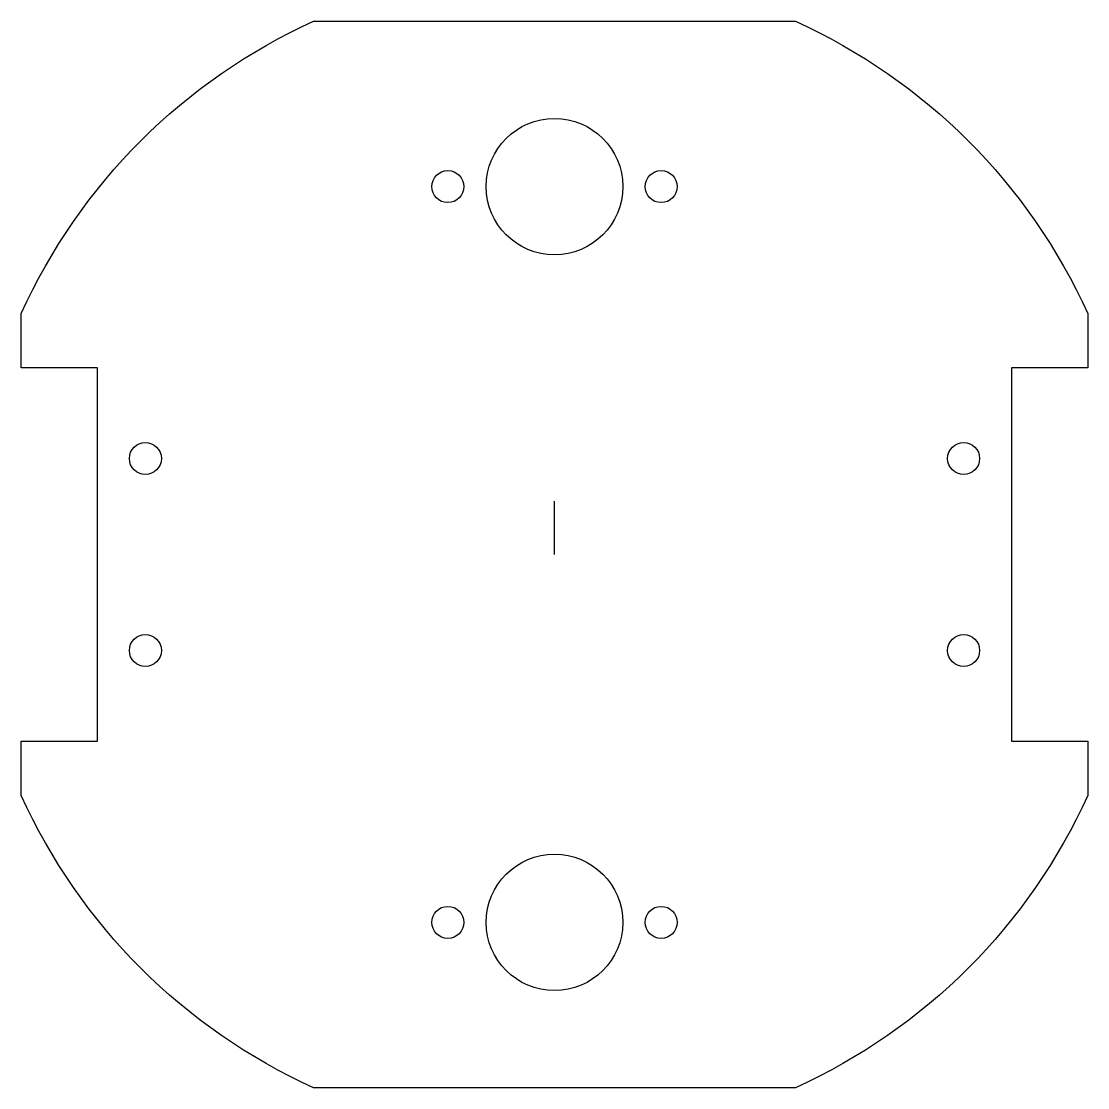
# Model space of a CAD drawing. Header units: millimetres. Extents: x -50 to 50, y -50 to 50.
import ezdxf

# ---------------------------------------------------------------- set-up
doc = ezdxf.new("R2010")
doc.units = ezdxf.units.MM
doc.layers.get('0').update_dxf_attribs({"linetype": 'CONTINUOUS'})

msp = doc.modelspace()

# ---------------------------------------------------------------- linework, layer by layer
msp.add_line((0, 0), (0, 5))
msp.add_lwpolyline([(-50, -17.5), (-42.87, -17.5), (-42.87, 17.5), (-50, 17.5), (-50, 22.59, -0.18252), (-22.59, 50), (22.59, 50, -0.18252), (50, 22.59), (50, 17.5), (42.87, 17.5), (42.87, -17.5), (50, -17.5), (50, -22.59, -0.18252), (22.59, -50), (-22.59, -50, -0.18252), (-50, -22.59)], format="xyb", close=True)
for centre, radius in [((0, 34.5), 6.4), ((-10, 34.5), 1.5), ((10, 34.5), 1.5), ((-38.37, 9), 1.5), ((38.37, 9), 1.5), ((-38.37, -9), 1.5), ((38.37, -9), 1.5), ((0, -34.5), 6.4), ((-10, -34.5), 1.5), ((10, -34.5), 1.5)]:
    msp.add_circle(centre, radius)

doc.saveas('drawing.dxf')
